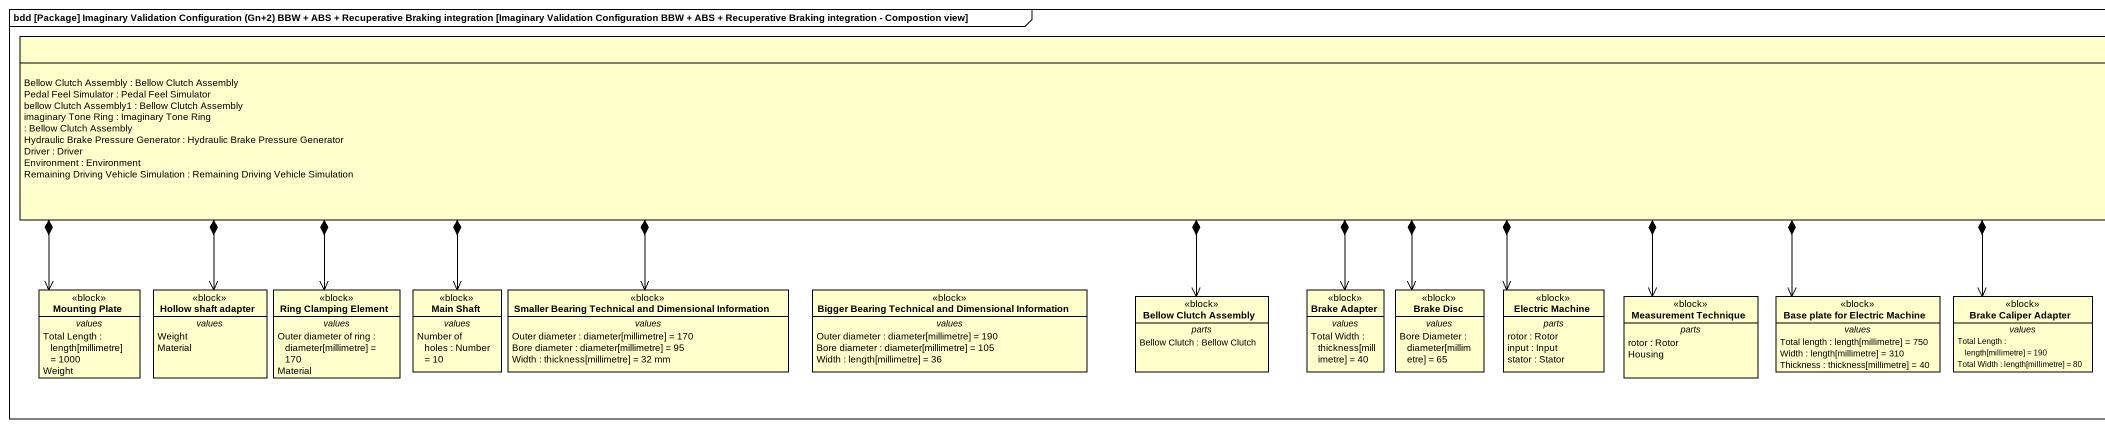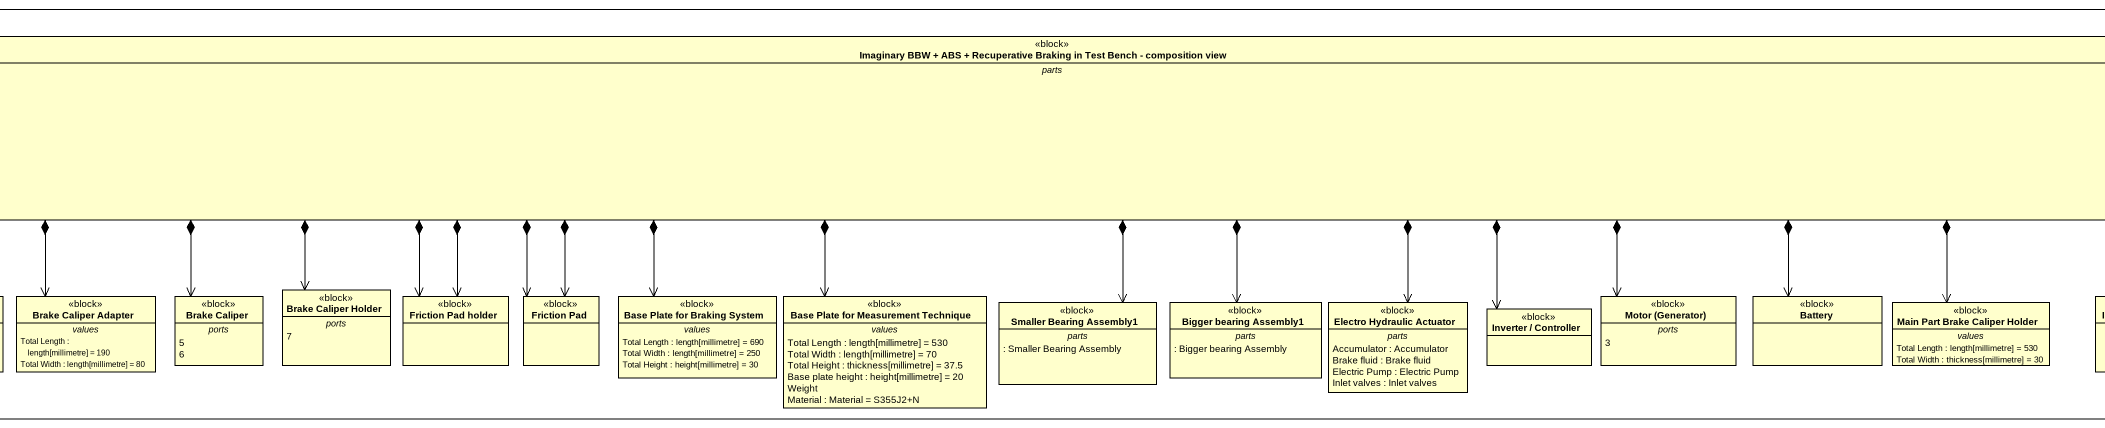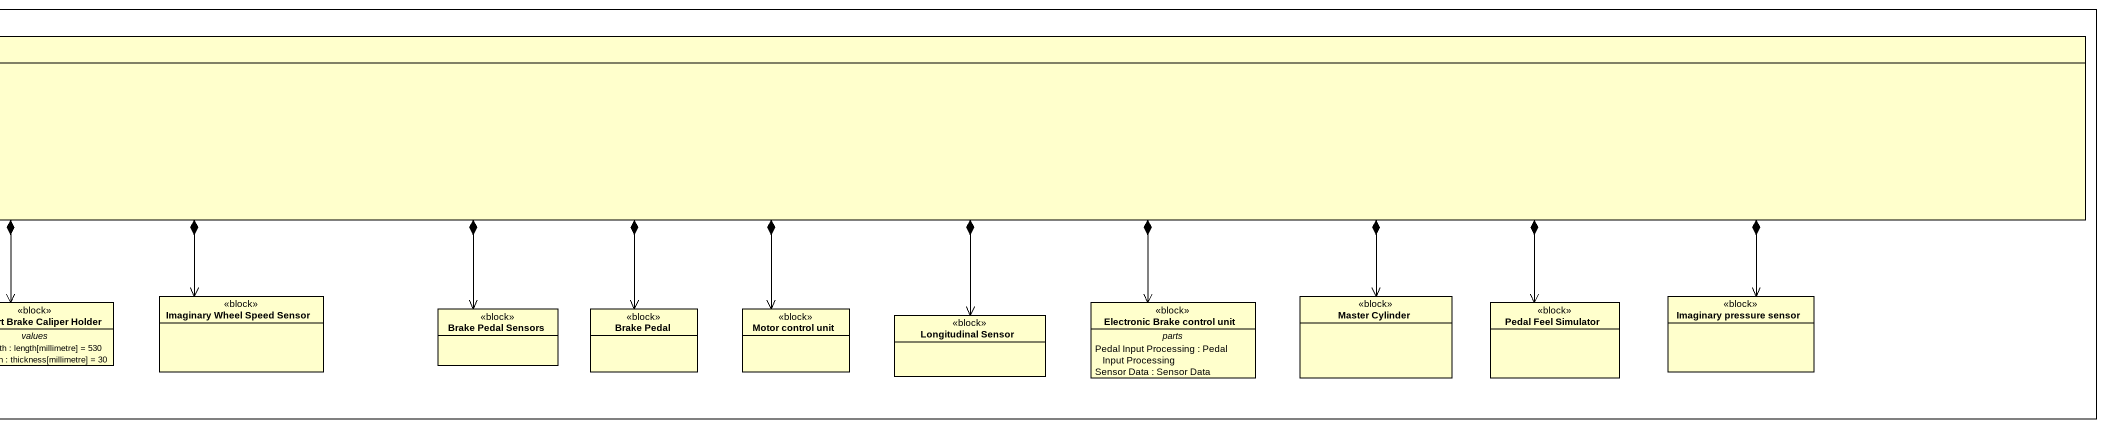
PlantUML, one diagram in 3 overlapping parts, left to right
@startuml
mainframe bdd [Package] Imaginary Validation Configuration (Gn+2) BBW + ABS + Recuperative Braking integration [Imaginary Validation Configuration BBW + ABS + Recuperative Braking integration - Compostion view]
hide circle
hide empty members
class "Imaginary BBW + ABS + Recuperative Braking in Test Bench - composition view" as Imaginary_BBW_ABS <<block>> {
  -- parts --
  Bellow Clutch Assembly : Bellow Clutch Assembly
  Pedal Feel Simulator : Pedal Feel Simulator
  bellow Clutch Assembly1 : Bellow Clutch Assembly
  imaginary Tone Ring : Imaginary Tone Ring
  : Bellow Clutch Assembly
  Hydraulic Brake Pressure Generator : Hydraulic Brake Pressure Generator
  Driver : Driver
  Environment : Environment
  Remaining Driving Vehicle Simulation : Remaining Driving Vehicle Simulation
}
class "Mounting Plate" as Mounting_Plate <<block>> {
  -- values --
  Total Length : length[millimetre] = 1000
  Weight
}
class "Hollow shaft adapter" as Hollow_shaft_adapter <<block>> {
  -- values --
  Weight
  Material
}
class "Ring Clamping Element" as Ring_Clamping_Element <<block>> {
  -- values --
  Outer diameter of ring : diameter[millimetre] = 170
  Material
}
class "Main Shaft" as Main_Shaft <<block>> {
  -- values --
  Number of holes : Number = 10
}
class "Smaller Bearing Technical and Dimensional Information" as Smaller_Bearing_Technical <<block>> {
  -- values --
  Outer diameter : diameter[millimetre] = 170
  Bore diameter : diameter[millimetre] = 95
  Width : thickness[millimetre] = 32 mm
}
class "Bigger Bearing Technical and Dimensional Information" as Bigger_Bearing_Technical <<block>> {
  -- values --
  Outer diameter : diameter[millimetre] = 190
  Bore diameter : diameter[millimetre] = 105
  Width : length[millimetre] = 36
}
class "Bellow Clutch Assembly" as Bellow_Clutch_Assembly <<block>> {
  -- parts --
  Bellow Clutch : Bellow Clutch
}
class "Brake Adapter" as Brake_Adapter <<block>> {
  -- values --
  Total Width : thickness[millimetre] = 40
}
class "Brake Disc" as Brake_Disc <<block>> {
  -- values --
  Bore Diameter : diameter[millimetre] = 65
}
class "Electric Machine" as Electric_Machine <<block>> {
  -- parts --
  rotor : Rotor
  input : Input
  stator : Stator
}
class "Measurement Technique" as Measurement_Technique <<block>> {
  -- parts --
  rotor : Rotor
  Housing
}
class "Base plate for Electric Machine" as Base_plate_for_Electric <<block>> {
  -- values --
  Total length : length[millimetre] = 750
  Width : length[millimetre] = 310
  Thickness : thickness[millimetre] = 40
}
class "Brake Caliper Adapter" as Brake_Caliper_Adapter <<block>> {
  -- values --
  Total Length : length[millimetre] = 190
  Total Width : length[millimetre] = 80
}
class "Brake Caliper" as Brake_Caliper <<block>> {
  -- ports --
  5
  6
}
class "Brake Caliper Holder" as Brake_Caliper_Holder <<block>> {
  -- ports --
  7
}
class "Friction Pad holder" as Friction_Pad_holder <<block>>
class "Friction Pad" as Friction_Pad <<block>>
class "Base Plate for Braking System" as Base_Plate_for_Braking <<block>> {
  -- values --
  Total Length : length[millimetre] = 690
  Total Width : length[millimetre] = 250
  Total Height : height[millimetre] = 30
}
class "Base Plate for Measurement Technique" as Base_Plate_for_Measurement <<block>> {
  -- values --
  Total Length : length[millimetre] = 530
  Total Width : length[millimetre] = 70
  Total Height : thickness[millimetre] = 37.5
  Base plate height : height[millimetre] = 20
  Weight
  Material : Material = S355J2+N
}
class "Motor (Generator)" as Motor_Generator <<block>> {
  -- ports --
  3
}
class Battery <<block>>
class "Imaginary Wheel Speed Sensor" as Imaginary_Wheel_Speed_Sensor <<block>>
class "Master Cylinder" as Master_Cylinder <<block>>
class "Imaginary pressure sensor" as Imaginary_pressure_sensor <<block>>
class "Smaller Bearing Assembly1" as Smaller_Bearing_Assembly1 <<block>> {
  -- parts --
  : Smaller Bearing Assembly
}
class "Bigger bearing Assembly1" as Bigger_bearing_Assembly1 <<block>> {
  -- parts --
  : Bigger bearing Assembly
}
class "Electro Hydraulic Actuator" as Electro_Hydraulic_Actuator <<block>> {
  -- parts --
  Accumulator : Accumulator
  Brake fluid : Brake fluid
  Electric Pump : Electric Pump
  Inlet valves : Inlet valves
}
class "Inverter / Controller" as Inverter_Controller <<block>>
class "Main Part Brake Caliper Holder" as Main_Part_Brake_Caliper <<block>> {
  -- values --
  Total Length : length[millimetre] = 530
  Total Width : thickness[millimetre] = 30
}
class "Brake Pedal Sensors" as Brake_Pedal_Sensors <<block>>
class "Brake Pedal" as Brake_Pedal <<block>>
class "Motor control unit" as Motor_control_unit <<block>>
class "Longitudinal Sensor" as Longitudinal_Sensor <<block>>
class "Electronic Brake control unit" as Electronic_Brake_control <<block>> {
  -- parts --
  Pedal Input Processing : Pedal Input Processing
  Sensor Data : Sensor Data
}
class "Pedal Feel Simulator" as Pedal_Feel_Simulator <<block>>
Imaginary_BBW_ABS *-left-> Mounting_Plate
Imaginary_BBW_ABS *-left-> Hollow_shaft_adapter
Imaginary_BBW_ABS *-left-> Ring_Clamping_Element
Imaginary_BBW_ABS *-left-> Main_Shaft
Imaginary_BBW_ABS *-left-> Smaller_Bearing_Technical
Imaginary_BBW_ABS *-left-> Bellow_Clutch_Assembly
Imaginary_BBW_ABS *-left-> Brake_Adapter
Imaginary_BBW_ABS *-left-> Brake_Disc
Imaginary_BBW_ABS *-left-> Electric_Machine
Imaginary_BBW_ABS *-left-> Measurement_Technique
Imaginary_BBW_ABS *-left-> Base_plate_for_Electric
Imaginary_BBW_ABS *-left-> Brake_Caliper_Adapter
Imaginary_BBW_ABS *-left-> Brake_Caliper
Imaginary_BBW_ABS *-left-> Brake_Caliper_Holder
Imaginary_BBW_ABS *-left-> Friction_Pad_holder
Imaginary_BBW_ABS *-left-> Friction_Pad_holder
Imaginary_BBW_ABS *-left-> Friction_Pad
Imaginary_BBW_ABS *-left-> Friction_Pad
Imaginary_BBW_ABS *-left-> Base_Plate_for_Braking
Imaginary_BBW_ABS *--> Base_Plate_for_Measurement
Imaginary_BBW_ABS *-right-> Motor_Generator
Imaginary_BBW_ABS *-right-> Battery
Imaginary_BBW_ABS *-right-> Imaginary_Wheel_Speed_Sensor
Imaginary_BBW_ABS *-right-> Master_Cylinder
Imaginary_BBW_ABS *-right-> Imaginary_pressure_sensor
Imaginary_BBW_ABS *--> Smaller_Bearing_Assembly1
Imaginary_BBW_ABS *--> Bigger_bearing_Assembly1
Imaginary_BBW_ABS *--> Electro_Hydraulic_Actuator
Imaginary_BBW_ABS *-right-> Inverter_Controller
Imaginary_BBW_ABS *-right-> Main_Part_Brake_Caliper
Imaginary_BBW_ABS *-right-> Brake_Pedal_Sensors
Imaginary_BBW_ABS *-right-> Brake_Pedal
Imaginary_BBW_ABS *-right-> Motor_control_unit
Imaginary_BBW_ABS *-right-> Longitudinal_Sensor
Imaginary_BBW_ABS *-right-> Electronic_Brake_control
Imaginary_BBW_ABS *-right-> Pedal_Feel_Simulator
@enduml
